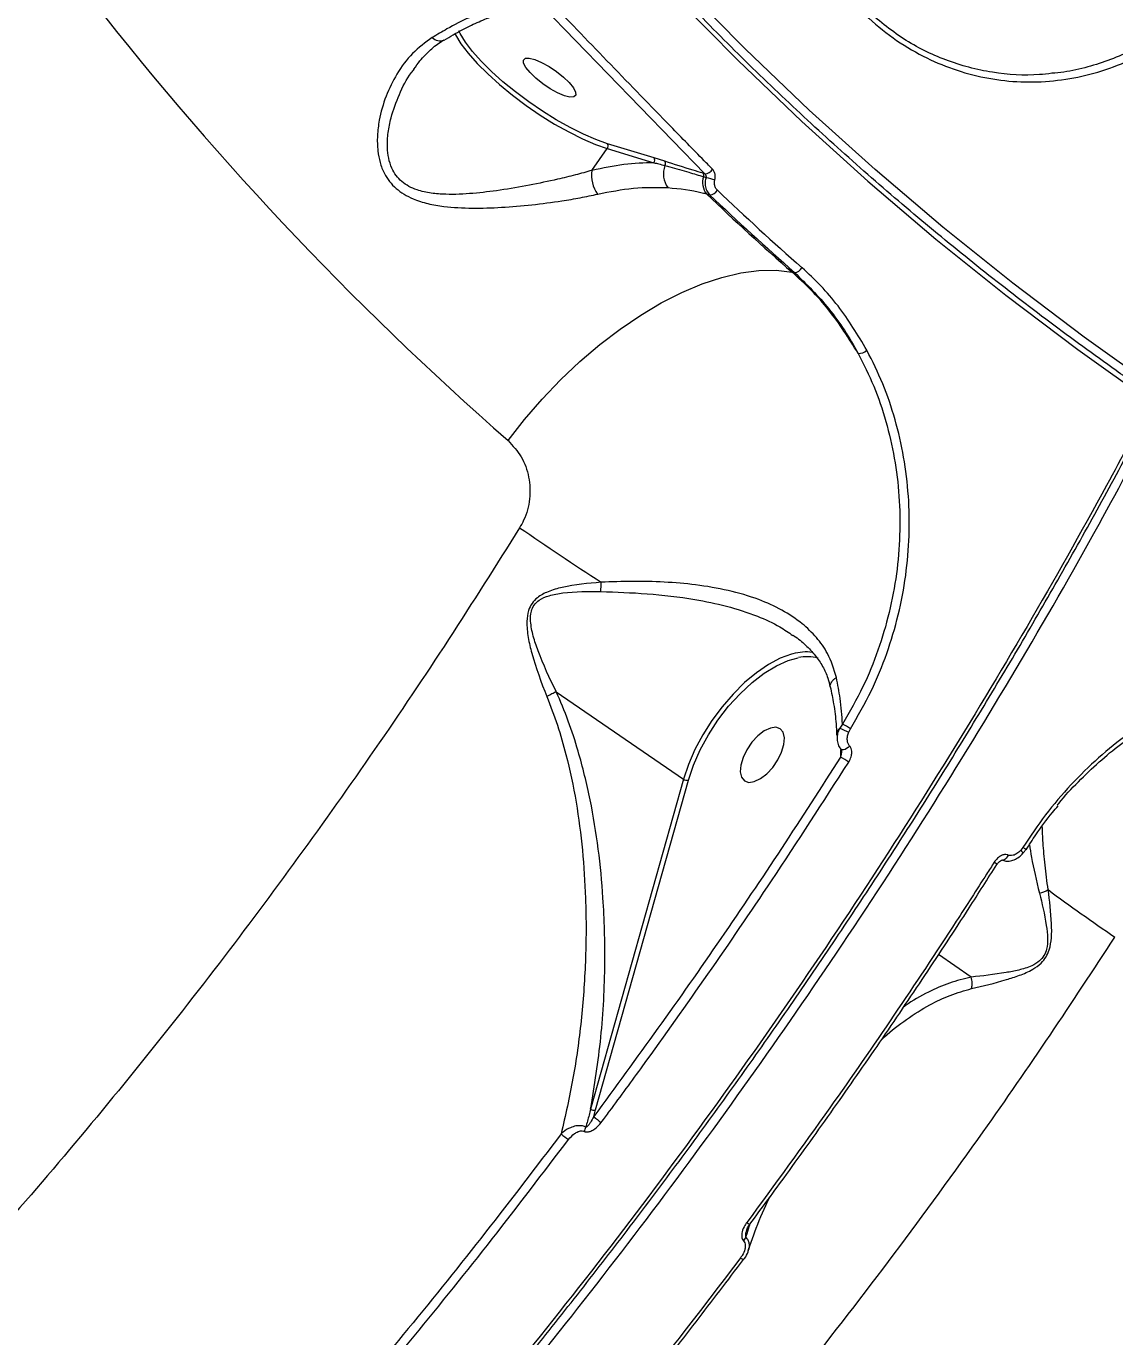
# Model space of a CAD drawing. Header units: millimetres. Extents: x -6879 to 7341, y -8047 to 7187.
# Drawn here: x -699.9 to -545.2, y 2434.7 to 2621 of the extents above; entities that cross this region are included whole.
import ezdxf

# ---------------------------------------------------------------- set-up
doc = ezdxf.new("R2010")
doc.units = ezdxf.units.MM
for name, color, linetype in [('DIKOM_ОБЪЕКТ', 7, 'Continuous'), ('DIKOM_РАЗМЕР_ЗОНА', 7, 'Continuous'), ('DIKOM_РАЗМЕР_ОБЪЕКТА', 7, 'Continuous')]:
    doc.layers.add(name, color=color, linetype=linetype)
doc.styles.add('style1', font='arial.ttf', dxfattribs={"width": 0.8})
doc.dimstyles.new('1-50', dxfattribs={"dimtxt": 300, "dimasz": 200, "dimexe": 100, "dimexo": 0, "dimgap": 100, "dimtad": 0, "dimdec": 0, "dimtxsty": 'style1', "dimcen": 0, "dimclrd": 7, "dimclre": 7, "dimadec": 1, "dimazin": 2, "dimtfac": 1, "dimtdec": 0, "dimtmove": 1, "dimatfit": 3, "dimfxl": 0, "dimlwd": 25, "dimlwe": 18, "dimarcsym": 0})

# ---------------------------------------------------------------- blocks, each defined once
blk = doc.blocks.new('*D20')
at = {"layer": 'Defpoints', "color": 0, "transparency": 16777216}
for p in [(-335.47, 4138.44), (-5198.79, -5966.88), (-1568.13, -5966.88)]:
    blk.add_point(p, dxfattribs=at)
at = {"layer": 'DIKOM_РАЗМЕР_ОБЪЕКТА', "color": 7, "lineweight": 18, "transparency": 16777216}
for p, q in [((-335.47, 4138.44), (-5298.79, 4138.44)), ((-1568.13, -5966.88), (-5298.79, -5966.88))]:
    blk.add_line(p, q, dxfattribs=at)
at = {"layer": 'DIKOM_РАЗМЕР_ОБЪЕКТА', "color": 7, "lineweight": 25, "transparency": 16777216}
for p, q in [((-5198.79, 3938.44), (-5198.79, -81.84)), ((-5198.79, -5766.88), (-5198.79, -1161.62))]:
    blk.add_line(p, q, dxfattribs=at)
at = {"layer": 'DIKOM_РАЗМЕР_ОБЪЕКТА', "color": 7, "transparency": 16777216}
for points in [[(-5232.12, 3938.44), (-5165.46, 3938.44), (-5198.79, 4138.44)], [(-5232.12, -5766.88), (-5165.46, -5766.88), (-5198.79, -5966.88)]]:
    blk.add_solid(points, dxfattribs=at)
at = {"layer": 'DIKOM_РАЗМЕР_ОБЪЕКТА', "color": 0, "transparency": 16777216, "insert": (-5198.79, -621.73), "char_height": 300, "attachment_point": 5, "rotation": 90, "style": 'style1'}
blk.add_mtext('10100', dxfattribs=at)
blk = doc.blocks.new('*D19')
at = {"layer": 'Defpoints', "color": 0, "transparency": 16777216}
for p in [(5624.04, 6094.27), (-4435.35, 2864.29), (5624.04, -2640.11)]:
    blk.add_point(p, dxfattribs=at)
at = {"layer": 'DIKOM_РАЗМЕР_ОБЪЕКТА', "color": 7, "lineweight": 18, "transparency": 16777216}
for p, q in [((-4435.35, 2864.29), (-4435.35, 6194.27)), ((5624.04, -2640.11), (5624.04, 6194.27))]:
    blk.add_line(p, q, dxfattribs=at)
at = {"layer": 'DIKOM_РАЗМЕР_ОБЪЕКТА', "color": 7, "lineweight": 25, "transparency": 16777216}
for p, q in [((-4235.35, 6094.27), (2113.67, 6094.27)), ((5424.04, 6094.27), (3193.46, 6094.27))]:
    blk.add_line(p, q, dxfattribs=at)
at = {"layer": 'DIKOM_РАЗМЕР_ОБЪЕКТА', "color": 7, "transparency": 16777216}
for points in [[(-4235.35, 6127.6), (-4235.35, 6060.94), (-4435.35, 6094.27)], [(5424.04, 6127.6), (5424.04, 6060.94), (5624.04, 6094.27)]]:
    blk.add_solid(points, dxfattribs=at)
at = {"layer": 'DIKOM_РАЗМЕР_ОБЪЕКТА', "color": 0, "transparency": 16777216, "insert": (2653.56, 6094.27), "char_height": 300, "attachment_point": 5, "style": 'style1'}
blk.add_mtext('10100', dxfattribs=at)
blk = doc.blocks.new('*D18')
at = {"layer": 'Defpoints', "color": 0, "transparency": 16777216}
for p in [(-342.29, 5666.7), (-6681.79, -8047.27), (-1651.48, -8047.27)]:
    blk.add_point(p, dxfattribs=at)
at = {"layer": 'DIKOM_РАЗМЕР_ЗОНА', "color": 7, "lineweight": 18, "transparency": 16777216}
for p, q in [((-342.29, 5666.7), (-6781.79, 5666.7)), ((-1651.48, -8047.27), (-6781.79, -8047.27))]:
    blk.add_line(p, q, dxfattribs=at)
at = {"layer": 'DIKOM_РАЗМЕР_ЗОНА', "color": 7, "lineweight": 25, "transparency": 16777216}
for p, q in [((-6681.79, 5466.7), (-6681.79, -340.84)), ((-6681.79, -7847.27), (-6681.79, -1420.62))]:
    blk.add_line(p, q, dxfattribs=at)
at = {"layer": 'DIKOM_РАЗМЕР_ЗОНА', "color": 7, "transparency": 16777216}
for points in [[(-6715.12, 5466.7), (-6648.46, 5466.7), (-6681.79, 5666.7)], [(-6715.12, -7847.27), (-6648.46, -7847.27), (-6681.79, -8047.27)]]:
    blk.add_solid(points, dxfattribs=at)
at = {"layer": 'DIKOM_РАЗМЕР_ЗОНА', "color": 0, "transparency": 16777216, "insert": (-6681.79, -880.73), "char_height": 300, "attachment_point": 5, "rotation": 90, "style": 'style1'}
blk.add_mtext('13700', dxfattribs=at)
blk = doc.blocks.new('*D17')
at = {"layer": 'Defpoints', "color": 0, "transparency": 16777216}
for p in [(-5935.35, 6990.27), (-5935.35, 998.27), (7340.79, -2830.86)]:
    blk.add_point(p, dxfattribs=at)
at = {"layer": 'DIKOM_РАЗМЕР_ЗОНА', "color": 7, "lineweight": 18, "transparency": 16777216}
for p, q in [((-5935.35, 998.27), (-5935.35, 7090.27)), ((7340.79, -2830.86), (7340.79, 7090.27))]:
    blk.add_line(p, q, dxfattribs=at)
at = {"layer": 'DIKOM_РАЗМЕР_ЗОНА', "color": 7, "lineweight": 25, "transparency": 16777216}
for p, q in [((-5735.35, 6990.27), (2016.67, 6990.27)), ((7140.79, 6990.27), (3096.46, 6990.27))]:
    blk.add_line(p, q, dxfattribs=at)
at = {"layer": 'DIKOM_РАЗМЕР_ЗОНА', "color": 7, "transparency": 16777216}
for points in [[(-5735.35, 7023.6), (-5735.35, 6956.94), (-5935.35, 6990.27)], [(7140.79, 7023.6), (7140.79, 6956.94), (7340.79, 6990.27)]]:
    blk.add_solid(points, dxfattribs=at)
at = {"layer": 'DIKOM_РАЗМЕР_ЗОНА', "color": 0, "transparency": 16777216, "insert": (2556.56, 6990.27), "char_height": 300, "attachment_point": 5, "style": 'style1'}
blk.add_mtext('13300', dxfattribs=at)

msp = doc.modelspace()

# ---------------------------------------------------------------- linework, layer by layer
at = {"layer": 'DIKOM_ОБЪЕКТ', "color": 7, "linetype": 'Continuous', "lineweight": 15}
for p, q in [((-626.43, 2623.76), (-603.46, 2600.06)), ((-619.49, 2600.54), (-617.31, 2603.65)), ((-617.31, 2603.65), (-610.68, 2601.63)), ((-610.66, 2602.32), (-617.29, 2604.33)), ((-609.12, 2601.83), (-610.66, 2602.32)), ((-603.46, 2600.06), (-603.7, 2600.13)), ((-603.62, 2599.65), (-603.28, 2599.55)), ((-603.19, 2597.19), (-602.76, 2597.06)), ((-590.69, 2586.03), (-591.04, 2586.08)), ((-624.56, 2526.43), (-606.48, 2514)), ((-583.86, 2521.84), (-584.26, 2521.26)), ((-582.96, 2520.7), (-582.73, 2521.16)), ((-584.67, 2520.27), (-584.67, 2520.31)), ((-584.15, 2518.23), (-584.16, 2517.13)), ((-606.48, 2514), (-619.68, 2467.1)), ((-618.99, 2466.97), (-605.79, 2513.87)), ((-558.22, 2504.3), (-558.52, 2503.9)), ((-561.9, 2501.88), (-561.91, 2501.87)), ((-565.56, 2485.87), (-570.21, 2489.06)), ((-619.25, 2466.03), (-618.99, 2466.97)), ((-597.93, 2445.69), (-597.93, 2445.69))]:
    msp.add_line(p, q, dxfattribs=at)
at = {"layer": 'DIKOM_ОБЪЕКТ', "color": 7, "linetype": 'Continuous', "lineweight": 15, "flags": 128}
for points in [[(-539.06, 2569.38), (-549.49, 2576.81), (-559.67, 2584.5), (-569.59, 2592.45), (-579.23, 2600.66), (-588.6, 2609.12), (-597.69, 2617.81), (-606.48, 2626.75), (-614.98, 2635.92), (-623.18, 2645.31), (-631.07, 2654.93), (-638.65, 2664.76), (-645.92, 2674.79), (-652.87, 2685.03), (-659.49, 2695.46), (-665.78, 2706.07), (-671.73, 2716.87), (-677.35, 2727.84), (-682.63, 2738.97), (-687.56, 2750.27), (-692.15, 2761.71), (-696.38, 2773.3)], [(-697.76, 2772.18), (-693.52, 2760.55), (-688.92, 2749.07), (-683.97, 2737.75), (-678.68, 2726.58), (-673.04, 2715.58), (-667.07, 2704.75), (-660.76, 2694.1), (-654.12, 2683.64), (-647.15, 2673.37), (-639.86, 2663.31), (-632.26, 2653.45), (-624.34, 2643.8), (-616.12, 2634.38), (-607.59, 2625.18), (-598.77, 2616.22), (-589.66, 2607.5), (-580.26, 2599.01), (-570.59, 2590.78), (-560.65, 2582.81), (-550.43, 2575.09), (-539.97, 2567.64)], [(-638.99, 2619.97), (-638.9, 2619.79), (-638.13, 2618.54), (-637.1, 2617.19), (-635.82, 2615.74), (-634.32, 2614.25), (-632.64, 2612.74), (-630.8, 2611.24), (-628.85, 2609.78), (-626.84, 2608.4), (-624.8, 2607.13), (-622.79, 2606), (-620.84, 2605.03), (-619, 2604.24), (-617.31, 2603.65)], [(-617.29, 2604.33), (-618.93, 2604.91), (-620.71, 2605.67), (-622.6, 2606.62), (-624.56, 2607.71), (-626.53, 2608.95), (-628.48, 2610.28), (-630.37, 2611.69), (-632.15, 2613.15), (-633.79, 2614.62), (-635.24, 2616.06), (-636.48, 2617.46), (-637.48, 2618.78), (-638.22, 2619.98), (-638.42, 2620.37)], [(-622.73, 2613.02), (-622.13, 2612.29), (-621.81, 2611.67), (-621.79, 2611.22), (-622.07, 2610.98), (-622.63, 2610.96), (-623.42, 2611.16), (-624.38, 2611.57), (-625.44, 2612.15), (-626.5, 2612.86), (-627.48, 2613.65), (-628.3, 2614.44), (-628.9, 2615.17), (-629.22, 2615.78), (-629.24, 2616.23), (-628.96, 2616.48), (-628.4, 2616.5), (-627.61, 2616.3), (-626.65, 2615.89), (-625.59, 2615.3), (-624.53, 2614.59), (-623.55, 2613.81), (-622.73, 2613.02)], [(-631.43, 2562.12), (-629.09, 2565.12), (-626.59, 2568.01), (-623.96, 2570.77), (-621.21, 2573.36), (-618.38, 2575.78), (-615.49, 2577.99), (-612.56, 2579.97), (-609.63, 2581.71), (-606.71, 2583.2), (-603.84, 2584.41), (-601.04, 2585.33), (-598.33, 2585.97), (-595.75, 2586.31), (-593.31, 2586.34), (-591.04, 2586.08)], [(-590.92, 2531.82), (-591.11, 2531.77), (-592.72, 2531.18), (-594.4, 2530.29), (-596.1, 2529.13), (-597.79, 2527.73), (-599.43, 2526.1), (-601, 2524.3), (-602.44, 2522.35), (-603.74, 2520.3), (-604.86, 2518.2), (-605.78, 2516.08), (-606.48, 2514)], [(-605.79, 2513.87), (-605.07, 2516), (-604.11, 2518.17), (-602.94, 2520.32), (-601.58, 2522.4), (-600.06, 2524.36), (-598.44, 2526.15), (-596.73, 2527.73), (-594.99, 2529.07), (-593.26, 2530.13), (-591.58, 2530.88), (-590.15, 2531.27)], [(-598.23, 2514.26), (-597.81, 2513.75), (-597.19, 2513.54), (-596.41, 2513.65), (-595.53, 2514.07), (-594.64, 2514.76), (-593.79, 2515.67), (-593.07, 2516.73), (-592.52, 2517.85), (-592.2, 2518.93), (-592.12, 2519.89), (-592.3, 2520.66), (-592.72, 2521.17), (-593.34, 2521.38), (-594.13, 2521.27), (-595, 2520.85), (-595.9, 2520.16), (-596.74, 2519.25), (-597.47, 2518.19), (-598.01, 2517.08), (-598.34, 2515.99), (-598.41, 2515.03), (-598.23, 2514.26)], [(-582.86, 2518.71), (-583.06, 2518.51), (-583.28, 2518.34), (-583.51, 2518.22), (-583.72, 2518.16), (-583.89, 2518.16), (-584.02, 2518.22), (-584.04, 2518.23)], [(-560.32, 2503.21), (-560.45, 2502.96), (-560.61, 2502.75), (-560.78, 2502.59), (-560.95, 2502.5), (-561.11, 2502.49), (-561.17, 2502.51)], [(-558.52, 2503.9), (-558.41, 2503.77), (-558.32, 2503.65), (-558.25, 2503.56), (-558.22, 2503.49), (-558.22, 2503.44), (-558.23, 2503.44)], [(-557.82, 2503.98), (-557.83, 2503.97), (-557.83, 2503.97)]]:
    msp.add_lwpolyline(points, dxfattribs=at)
at = {"layer": 'DIKOM_ОБЪЕКТ', "color": 7, "linetype": 'Continuous', "lineweight": 15}
for centre, radius, start, end in [((-329.68, 2906.54), 457.9, 206.522, 228.7784), ((-641.11, 2620.53), 1.56, 225.0021, 291.9573), ((-617.77, 2604), 0.585, 322.5082, 34.3457), ((-611.15, 2601.99), 0.585, 322.5056, 34.3483), ((-606.04, 2600.03), 3.29, 158.8634, 216.1525), ((-609.6, 2601.52), 0.572, 328.8073, 33.5548), ((-615.19, 2599.79), 4.37, 170.1623, 216.8346), ((-601.14, 2598.82), 2.62, 161.4388, 218.3679), ((-604.13, 2599.82), 0.529, 341.5497, 36.4894), ((-603.49, 2601.4), 1.34, 271.1144, 328.3681), ((-558.46, 2769.63), 175.89, 255.2363, 255.662), ((-299.23, 2917.29), 441.43, 226.4803, 228.618), ((-602.79, 2598.37), 1.3, 271.6423, 330.1092), ((-298.09, 2917.53), 440.95, 226.4919, 228.6124), ((-298.68, 2917.4), 441.68, 226.4914, 228.6131), ((-590.76, 2587.31), 1.28, 273.0525, 331.8741), ((-581.58, 2576.3), 1.78, 267.9747, 311.5953), ((-357.6, 2944.14), 479.19, 235.3902, 237.0568), ((-629.37, 2541.65), 11.18, 354.9813, 1.7486), ((-589.06, 2525.4), 6.68, 82.1843, 106.1706), ((-588.91, 2525.28), 6.12, 75.2326, 101.6378), ((-583.36, 2520.31), 1.31, 133.4856, 179.7571), ((-572.86, 2546.12), 27.35, 245.3648, 248.3287), ((-589.03, 2511.94), 11.17, 55.621, 62.4179), ((-589.5, 2507.05), 11.41, 55.1692, 62.0683), ((-605.99, 2514.71), 0.862, 235.3334, 283.1487), ((-558.83, 2503.16), 1.3, 38.9025, 61.6538), ((-562.95, 2500.99), 1.37, 40.5269, 61.9335), ((-556.59, 2501.4), 3.67, 281.2493, 302.1786), ((-389.37, 2720.84), 277.2, 233.4017, 235.8059), ((-619.19, 2467.8), 0.862, 235.3244, 283.1482), ((-611.54, 2474.94), 11.78, 229.1071, 235.7733), ((-616.81, 2471.61), 10.7, 228.6331, 235.7358), ((-622.25, 2464.89), 1.92, 329.8609, 349.5385), ((-596.62, 2451.94), 1.3, 228.586, 251.0528), ((-599.16, 2449.55), 1.71, 315.5976, 336.9805), ((-597.49, 2446.96), 1.34, 229.2299, 250.9828)]:
    msp.add_arc(centre, radius, start, end, dxfattribs=at)
for points, knots in [([(-539.93, 2568.55), (-541.62, 2569.72), (-546.5, 2573.13), (-554.43, 2578.93), (-563.65, 2586.03), (-572.64, 2593.36), (-581.4, 2600.89), (-589.93, 2608.62), (-598.23, 2616.56), (-606.28, 2624.7), (-614.09, 2633.04), (-621.65, 2641.56), (-628.96, 2650.26), (-636.01, 2659.15), (-642.8, 2668.21), (-649.33, 2677.44), (-655.58, 2686.84), (-661.57, 2696.39), (-667.28, 2706.1), (-672.71, 2715.96), (-677.86, 2725.97), (-682.73, 2736.11), (-687.31, 2746.39), (-691.6, 2756.79), (-694.96, 2765.6), (-696.85, 2770.95), (-697.49, 2772.76)], [0, 0, 0, 0, 0.02282, 0.066221, 0.109625, 0.153028, 0.196433, 0.239837, 0.283243, 0.326649, 0.370057, 0.413464, 0.456872, 0.500281, 0.54369, 0.5871, 0.63051, 0.673921, 0.717331, 0.760743, 0.804154, 0.847566, 0.890977, 0.934389, 0.9778, 1, 1, 1, 1]), ([(-580.63, 2622.59), (-579.34, 2621.47), (-576.76, 2619.25), (-572.53, 2616.73), (-568.15, 2614.85), (-563.67, 2613.64), (-559.08, 2613.05), (-554.44, 2613.12), (-549.82, 2613.83), (-545.29, 2615.17), (-540.93, 2617.14), (-536.79, 2619.7), (-532.95, 2622.8), (-529.5, 2626.39), (-526.4, 2630.38), (-524.7, 2633.38), (-523.84, 2634.87)], [0, 0, 0, 0, 0.075106, 0.150214, 0.22128, 0.292578, 0.363646, 0.43477, 0.506122, 0.577249, 0.64834, 0.719659, 0.790751, 0.86043, 0.930319, 1, 1, 1, 1]), ([(-524.9, 2635.39), (-525.82, 2633.79), (-527.66, 2630.58), (-531.48, 2625.82), (-535.48, 2622.11), (-539.42, 2619.37), (-543.55, 2617.06), (-547.92, 2615.44), (-551.83, 2614.55), (-553.55, 2614.39), (-554.12, 2614.34)], [0, 0, 0, 0, 0.1376563, 0.2773254, 0.4674649, 0.56538, 0.6632955, 0.8533836, 0.9512756, 1, 1, 1, 1]), ([(-633.46, 2623.57), (-634.61, 2623.17), (-636.71, 2622.44), (-639.71, 2620.92), (-641.51, 2619.84), (-642.21, 2619.43)], [0, 0, 0, 0, 0.425125, 0.778081, 1, 1, 1, 1]), ([(-602.35, 2600.7), (-602.74, 2601.1), (-604.73, 2603.13), (-612.47, 2611.05), (-619.66, 2618.52), (-625.3, 2624.38)], [0, 0, 0, 0, 0.051222, 0.256126, 1, 1, 1, 1]), ([(-554.12, 2614.34), (-554.7, 2614.27), (-557.5, 2613.94), (-561.48, 2614.22), (-565.91, 2615.13), (-570.21, 2616.53), (-575.31, 2619.01), (-578.84, 2621.96), (-580.61, 2623.44)], [0, 0, 0, 0, 0.0607172, 0.2954226, 0.4162778, 0.537131, 0.7685625, 1, 1, 1, 1]), ([(-640.51, 2619.06), (-640.08, 2619.32), (-638.84, 2620.07), (-636.9, 2621.07), (-634.72, 2622.06), (-632.98, 2622.73), (-632.04, 2622.98), (-631.71, 2623.07)], [0, 0, 0, 0, 0.1325829, 0.3793155, 0.6257671, 0.8710403, 1, 1, 1, 1]), ([(-642.21, 2619.43), (-643.18, 2618.71), (-645.12, 2617.28), (-647.27, 2614.36), (-648.86, 2611.13), (-649.72, 2608.13), (-650.05, 2605.49), (-650, 2603.47), (-649.66, 2601.65), (-648.94, 2599.77), (-647.47, 2597.86), (-645.2, 2596.52), (-642.83, 2595.78), (-640.02, 2595.3), (-636.52, 2595.12), (-632.31, 2595.26), (-628.02, 2595.62), (-624.26, 2596.12), (-621.13, 2596.64), (-619.5, 2597), (-618.68, 2597.17)], [0, 0, 0, 0, 0.075448, 0.151031, 0.221387, 0.291726, 0.334659, 0.377545, 0.410428, 0.443258, 0.49625, 0.549079, 0.588988, 0.628973, 0.696946, 0.765011, 0.836352, 0.907632, 0.953828, 1, 1, 1, 1]), ([(-644.8, 2614.93), (-644.53, 2615.33), (-643.83, 2616.35), (-642.49, 2617.67), (-641.32, 2618.66), (-640.61, 2619.02), (-640.5, 2619.07)], [0, 0, 0, 0, 0.233668, 0.593746, 0.938748, 1, 1, 1, 1]), ([(-619.49, 2600.54), (-620.27, 2600.32), (-621.84, 2599.88), (-624.82, 2599.17), (-628.4, 2598.41), (-632.45, 2597.71), (-636.44, 2597.22), (-639.73, 2597.07), (-642.38, 2597.27), (-644.57, 2597.74), (-646.65, 2598.82), (-647.91, 2600.54), (-648.44, 2602.28), (-648.63, 2603.99), (-648.51, 2605.92), (-648, 2608.47), (-646.92, 2611.36), (-645.78, 2613.7), (-644.92, 2614.76), (-644.79, 2614.92)], [0, 0, 0, 0, 0.054645, 0.110138, 0.194414, 0.280648, 0.35981, 0.440634, 0.4853, 0.531, 0.588546, 0.645797, 0.681787, 0.718889, 0.768047, 0.81804, 0.900698, 0.985047, 1, 1, 1, 1]), ([(-610.68, 2601.63), (-612.09, 2601.59), (-614.93, 2601.5), (-617.96, 2600.86), (-619.49, 2600.54)], [0, 0, 0, 0, 0.49606, 1, 1, 1, 1]), ([(-610.68, 2601.63), (-610.45, 2601.58), (-609.93, 2601.45), (-609.41, 2601.3), (-609.11, 2601.22)], [0, 0, 0, 0, 0.43535, 1, 1, 1, 1]), ([(-603.7, 2600.13), (-604.17, 2600.28), (-605.96, 2600.82), (-607.78, 2601.41), (-609.12, 2601.83)], [0, 0, 0, 0, 0.264695, 1, 1, 1, 1]), ([(-609.11, 2601.22), (-608.88, 2601.16), (-607.74, 2600.84), (-605.9, 2600.33), (-604.32, 2599.86), (-603.62, 2599.65)], [0, 0, 0, 0, 0.122288, 0.611445, 1, 1, 1, 1]), ([(-603.46, 2600.06), (-603.42, 2600.02), (-603.34, 2599.94), (-603.28, 2599.77), (-603.27, 2599.64), (-603.28, 2599.56), (-603.28, 2599.55)], [0, 0, 0, 0, 0.313212, 0.619679, 0.91712, 1, 1, 1, 1]), ([(-603.28, 2599.55), (-603.31, 2599.45), (-603.4, 2599.07), (-603.41, 2598.4), (-603.21, 2597.62), (-602.91, 2597.25), (-602.76, 2597.06)], [0, 0, 0, 0, 0.11059, 0.406333, 0.703502, 1, 1, 1, 1]), ([(-602.02, 2599.22), (-602.01, 2599.27), (-601.96, 2599.48), (-601.95, 2599.87), (-602.07, 2600.35), (-602.25, 2600.58), (-602.35, 2600.7)], [0, 0, 0, 0, 0.085594, 0.389336, 0.694788, 1, 1, 1, 1]), ([(-601.66, 2597.72), (-601.76, 2597.83), (-601.95, 2598.06), (-602.08, 2598.53), (-602.08, 2598.93), (-602.03, 2599.16), (-602.02, 2599.22)], [0, 0, 0, 0, 0.296891, 0.594074, 0.889538, 1, 1, 1, 1]), ([(-618.68, 2597.17), (-616.97, 2597.51), (-613.5, 2598.2), (-610.31, 2598.13), (-608.7, 2598.09)], [0, 0, 0, 0, 0.494243, 1, 1, 1, 1]), ([(-608.7, 2598.09), (-607.03, 2597.94), (-605.13, 2597.76), (-603.4, 2597.25), (-603.19, 2597.19)], [0, 0, 0, 0, 0.882126, 1, 1, 1, 1]), ([(-581.64, 2574.53), (-582.98, 2576.66), (-585, 2579.88), (-588.3, 2583.59), (-590.13, 2585.25), (-591.04, 2586.08)], [0, 0, 0, 0, 0.49279, 0.746396, 1, 1, 1, 1]), ([(-590.69, 2586.03), (-589, 2584.37), (-586.44, 2581.87), (-583.55, 2577.85), (-582.28, 2575.64), (-581.64, 2574.53)], [0, 0, 0, 0, 0.492811, 0.746402, 1, 1, 1, 1]), ([(-580.4, 2574.98), (-581.7, 2577.14), (-583.68, 2580.42), (-586.92, 2584.18), (-588.72, 2585.86), (-589.62, 2586.7)], [0, 0, 0, 0, 0.492768, 0.746385, 1, 1, 1, 1]), ([(-582.73, 2521.16), (-581.7, 2522.95), (-579.71, 2526.38), (-577.5, 2531.85), (-575.85, 2537.34), (-574.79, 2542.95), (-574.31, 2548.62), (-574.41, 2554.26), (-575.08, 2559.8), (-576.32, 2565.14), (-578.05, 2570.27), (-579.62, 2573.41), (-580.4, 2574.98)], [0, 0, 0, 0, 0.107082, 0.205973, 0.305184, 0.404076, 0.503337, 0.602916, 0.702178, 0.801347, 0.900832, 1, 1, 1, 1]), ([(-581.64, 2574.53), (-580.87, 2572.99), (-579.33, 2569.92), (-577.63, 2564.9), (-576.41, 2559.66), (-575.75, 2554.24), (-575.65, 2548.71), (-576.11, 2543.17), (-577.15, 2537.67), (-578.75, 2532.3), (-580.91, 2526.95), (-582.85, 2523.59), (-583.86, 2521.84)], [0, 0, 0, 0, 0.099279, 0.198873, 0.298153, 0.397421, 0.497008, 0.596273, 0.695088, 0.794221, 0.893033, 1, 1, 1, 1]), ([(-539.97, 2567.64), (-542.07, 2563.67), (-547.74, 2552.99), (-557.54, 2535.68), (-569.47, 2515.84), (-582.14, 2496.07), (-595.5, 2476.45), (-609.54, 2457.06), (-623.94, 2438.31), (-638.65, 2420.26), (-653.6, 2402.94), (-669.03, 2386.07), (-684.92, 2369.73), (-701.22, 2353.99), (-717.56, 2339.19), (-733.89, 2325.37), (-750.16, 2312.52), (-766.62, 2300.45), (-783.24, 2289.23), (-799.95, 2278.91), (-816.39, 2269.73), (-832.51, 2261.69), (-848.26, 2254.77), (-863.9, 2248.86), (-879.37, 2244.02), (-894.62, 2240.3), (-909.3, 2237.77), (-923.39, 2236.41), (-936.83, 2236.22), (-949, 2236.97), (-956.37, 2238.34), (-959.67, 2238.95)], [0, 0, 0, 0, 0.020528, 0.055303, 0.090105, 0.124881, 0.160666, 0.196481, 0.232266, 0.267042, 0.301844, 0.336619, 0.372405, 0.408219, 0.444005, 0.47878, 0.513582, 0.548358, 0.584143, 0.619958, 0.655744, 0.690519, 0.725321, 0.760096, 0.795882, 0.831696, 0.867482, 0.902257, 0.937059, 0.971835, 1, 1, 1, 1]), ([(-959.45, 2238.73), (-958.89, 2238.61), (-956.35, 2238.07), (-951.67, 2237.39), (-945.43, 2236.68), (-939.03, 2236.27), (-932.49, 2236.13), (-925.81, 2236.27), (-918.99, 2236.69), (-912.02, 2237.38), (-904.91, 2238.35), (-897.71, 2239.59), (-890.44, 2241.1), (-883.11, 2242.87), (-875.7, 2244.91), (-868.23, 2247.21), (-860.69, 2249.78), (-853.07, 2252.62), (-845.38, 2255.72), (-837.6, 2259.09), (-829.75, 2262.73), (-821.82, 2266.65), (-813.81, 2270.82), (-805.77, 2275.24), (-797.73, 2279.9), (-789.69, 2284.78), (-781.66, 2289.87), (-773.64, 2295.2), (-765.62, 2300.74), (-757.6, 2306.52), (-749.57, 2312.52), (-741.54, 2318.75), (-733.51, 2325.21), (-725.47, 2331.9), (-717.42, 2338.83), (-709.4, 2345.96), (-701.44, 2353.26), (-693.56, 2360.72), (-685.76, 2368.33), (-678.04, 2376.1), (-670.4, 2384.03), (-662.83, 2392.12), (-655.33, 2400.37), (-647.9, 2408.78), (-640.54, 2417.36), (-633.25, 2426.12), (-626.02, 2435.04), (-618.88, 2444.11), (-611.85, 2453.28), (-604.97, 2462.53), (-598.24, 2471.85), (-591.64, 2481.23), (-585.2, 2490.7), (-578.89, 2500.23), (-572.71, 2509.85), (-566.68, 2519.55), (-560.78, 2529.33), (-555, 2539.2), (-549.37, 2549.16), (-544.23, 2558.52), (-541.04, 2564.57), (-539.62, 2567.26)], [0, 0, 0, 0, 0.004816, 0.021898, 0.038976, 0.056069, 0.073191, 0.090363, 0.107602, 0.124928, 0.142335, 0.159717, 0.176999, 0.194209, 0.211367, 0.228493, 0.245606, 0.262724, 0.279862, 0.297038, 0.314271, 0.331581, 0.348982, 0.366385, 0.383696, 0.400927, 0.418099, 0.435231, 0.452342, 0.469453, 0.486578, 0.503734, 0.520943, 0.538221, 0.55559, 0.572993, 0.590326, 0.607575, 0.624757, 0.641895, 0.659005, 0.676109, 0.693224, 0.710365, 0.727551, 0.744802, 0.762137, 0.779541, 0.796907, 0.814177, 0.831376, 0.848523, 0.865639, 0.882741, 0.899851, 0.916981, 0.934151, 0.95138, 0.968687, 0.986081, 1, 1, 1, 1]), ([(-958.34, 2238), (-955.37, 2237.43), (-948.22, 2236.07), (-936.18, 2235.26), (-922.37, 2235.4), (-908.15, 2236.75), (-893.61, 2239.24), (-878.81, 2242.81), (-863.51, 2247.52), (-847.74, 2253.41), (-831.54, 2260.49), (-815.47, 2268.49), (-799.58, 2277.34), (-783.93, 2286.91), (-768.08, 2297.46), (-752.08, 2309.02), (-735.96, 2321.55), (-719.87, 2334.96), (-703.85, 2349.24), (-687.97, 2364.34), (-672.15, 2380.32), (-656.47, 2397.15), (-640.99, 2414.81), (-626.04, 2432.9), (-611.67, 2451.35), (-597.9, 2470.09), (-584.5, 2489.41), (-571.54, 2509.27), (-559.09, 2529.62), (-548.07, 2548.78), (-541.46, 2561.18), (-538.54, 2566.66)], [0, 0, 0, 0, 0.025404, 0.061179, 0.096984, 0.132759, 0.167525, 0.202317, 0.237083, 0.272859, 0.308663, 0.344438, 0.377952, 0.41149, 0.445004, 0.479419, 0.51386, 0.548275, 0.583041, 0.617834, 0.652599, 0.688375, 0.72418, 0.759955, 0.794721, 0.829513, 0.864279, 0.900055, 0.935859, 0.971635, 1, 1, 1, 1]), ([(-631.43, 2562.12), (-630.75, 2561.4), (-629.41, 2559.96), (-628.36, 2557.02), (-628.2, 2553.87), (-628.86, 2551.36), (-629.58, 2550.09), (-629.78, 2549.74)], [0, 0, 0, 0, 0.238516, 0.471337, 0.696804, 0.915989, 1, 1, 1, 1]), ([(-629.78, 2549.74), (-633.12, 2544.43), (-639.8, 2533.81), (-650.34, 2518.17), (-661.23, 2502.8), (-672.61, 2487.54), (-684.49, 2472.45), (-696.85, 2457.58), (-709.5, 2443.16), (-722.82, 2428.78), (-736.83, 2414.54), (-751.52, 2400.52), (-766.4, 2387.22), (-781.4, 2374.7), (-796.46, 2363.01), (-811.5, 2352.21), (-826.5, 2342.33), (-841.44, 2333.38), (-856.29, 2325.35), (-870.97, 2318.28), (-885.42, 2312.22), (-899.57, 2307.18), (-913.41, 2303.21), (-926.9, 2300.27), (-940.03, 2298.37), (-952.73, 2297.52), (-964.95, 2297.71), (-976.85, 2298.99), (-988.36, 2301.44), (-999.45, 2305.06), (-1009.81, 2309.91), (-1017.64, 2314.47), (-1021.73, 2317.81), (-1022.88, 2318.75)], [0, 0, 0, 0, 0.029349, 0.058733, 0.088117, 0.117466, 0.148018, 0.178611, 0.209203, 0.239755, 0.273378, 0.307107, 0.340891, 0.374674, 0.408403, 0.442025, 0.475536, 0.509153, 0.542824, 0.576495, 0.610112, 0.643623, 0.677054, 0.71059, 0.744181, 0.777771, 0.811308, 0.844739, 0.880045, 0.915383, 0.95069, 0.986113, 1, 1, 1, 1]), ([(-618.19, 2541.99), (-620.05, 2541.83), (-622.63, 2541.61), (-625.63, 2540.75), (-627.12, 2539.99), (-628.06, 2539.02), (-628.62, 2537.85), (-628.81, 2536.18), (-628.6, 2534.13), (-627.76, 2530.55), (-626.7, 2527.79), (-625.92, 2525.76)], [0, 0, 0, 0, 0.231112, 0.319665, 0.391402, 0.43669, 0.482219, 0.545661, 0.639713, 0.73423, 1, 1, 1, 1]), ([(-584.73, 2528.45), (-585.08, 2529.62), (-585.71, 2531.68), (-587.52, 2534.18), (-589.68, 2536.27), (-592.44, 2538.09), (-595.96, 2539.69), (-600.1, 2540.89), (-604.64, 2541.67), (-609.22, 2542.05), (-613.74, 2542.16), (-616.71, 2542.05), (-618.19, 2541.99)], [0, 0, 0, 0, 0.104492, 0.183385, 0.262337, 0.355837, 0.449421, 0.563192, 0.677077, 0.784505, 0.892403, 1, 1, 1, 1]), ([(-624.57, 2526.43), (-624.57, 2526.44), (-625.53, 2528.34), (-626.72, 2530.95), (-627.88, 2534.31), (-628.26, 2536.19), (-628.21, 2537.73), (-627.76, 2538.79), (-626.87, 2539.62), (-625.45, 2540.18), (-622.53, 2540.7), (-620.04, 2540.68), (-618.23, 2540.67)], [0, 0, 0, 0, 0.000317, 0.274217, 0.36914, 0.463542, 0.523544, 0.564862, 0.606179, 0.674721, 0.763021, 1, 1, 1, 1]), ([(-618.23, 2540.67), (-616.05, 2540.6), (-611.62, 2540.44), (-605.57, 2539.74), (-600.3, 2538.65), (-596.24, 2537.33), (-593.06, 2535.92), (-591.53, 2534.84), (-590.93, 2534.42)], [0, 0, 0, 0, 0.229223, 0.464358, 0.624255, 0.787749, 0.916706, 1, 1, 1, 1]), ([(-590.9, 2534.46), (-590.86, 2534.44), (-590.19, 2534.03), (-589.1, 2533.08), (-587.71, 2531.63), (-586.67, 2530.06), (-585.96, 2528.55), (-585.74, 2527.52), (-585.64, 2527.09)], [0, 0, 0, 0, 0.0130824, 0.2335482, 0.4464066, 0.6534658, 0.8565706, 1, 1, 1, 1]), ([(-585.58, 2527.11), (-585.58, 2527.12), (-585.66, 2527.26), (-585.56, 2527.6), (-585.29, 2528.03), (-584.95, 2528.31), (-584.76, 2528.43), (-584.73, 2528.45)], [0, 0, 0, 0, 0.015509, 0.35637, 0.697227, 0.945968, 1, 1, 1, 1]), ([(-583.86, 2521.84), (-583.95, 2523.04), (-584.11, 2525.18), (-584.54, 2527.45), (-584.73, 2528.45)], [0, 0, 0, 0, 0.562408, 1, 1, 1, 1]), ([(-513.47, 2528.95), (-515.42, 2529.07), (-519.03, 2529.3), (-524.32, 2528.67), (-529.26, 2527.51), (-534.1, 2525.74), (-538.78, 2523.39), (-543.26, 2520.5), (-547.5, 2517.11), (-551.44, 2513.24), (-555.07, 2508.99), (-557.17, 2505.86), (-558.22, 2504.3)], [0, 0, 0, 0, 0.116681, 0.215086, 0.313797, 0.412201, 0.510063, 0.608227, 0.706087, 0.803954, 0.902134, 1, 1, 1, 1]), ([(-553.29, 2510.32), (-553.23, 2510.4), (-552.35, 2511.6), (-550.34, 2513.63), (-546.49, 2517.39), (-542.25, 2520.58), (-537.8, 2523.22), (-533.19, 2525.44), (-528.4, 2527.04), (-523.54, 2527.95), (-519.13, 2528.39), (-515.98, 2528.19), (-514.07, 2528.06)], [0, 0, 0, 0, 0.006076, 0.092633, 0.179187, 0.347393, 0.433983, 0.520573, 0.689888, 0.777049, 0.864205, 1, 1, 1, 1]), ([(-624.57, 2526.43), (-624.77, 2526.33), (-625.13, 2526.13), (-625.63, 2525.89), (-625.88, 2525.78), (-625.92, 2525.76)], [0, 0, 0, 0, 0.49944, 0.920526, 1, 1, 1, 1]), ([(-624.56, 2526.43), (-624.56, 2526.43), (-624.56, 2526.43), (-624.57, 2526.44), (-624.57, 2526.43), (-624.57, 2526.43)], [0, 0, 0, 0, 0.383322, 0.786061, 1, 1, 1, 1]), ([(-619.68, 2467.1), (-619.13, 2470.47), (-618.04, 2477.23), (-617.55, 2487.33), (-617.78, 2496.31), (-618.52, 2504.07), (-619.66, 2511.06), (-621.15, 2517.15), (-622.8, 2522.29), (-623.97, 2525.05), (-624.56, 2526.43)], [0, 0, 0, 0, 0.180142, 0.360268, 0.513482, 0.627815, 0.742323, 0.856429, 0.928234, 1, 1, 1, 1]), ([(-585.6, 2527.12), (-585.44, 2526.31), (-585.07, 2524.51), (-584.78, 2522.23), (-584.72, 2520.82), (-584.7, 2520.31)], [0, 0, 0, 0, 0.342248, 0.760267, 1, 1, 1, 1]), ([(-625.92, 2525.76), (-625.4, 2524.41), (-624.35, 2521.71), (-622.92, 2516.68), (-621.66, 2510.72), (-620.78, 2503.88), (-620.3, 2496.28), (-620.32, 2488.17), (-620.96, 2479.61), (-622.08, 2471.42), (-623.28, 2466.19), (-623.88, 2463.57)], [0, 0, 0, 0, 0.066131, 0.132302, 0.238336, 0.344731, 0.450976, 0.593956, 0.729225, 0.864723, 1, 1, 1, 1]), ([(-584.26, 2521.26), (-584.38, 2521.01), (-584.62, 2520.51), (-584.63, 2519.99), (-584.63, 2519.72)], [0, 0, 0, 0, 0.487234, 1, 1, 1, 1]), ([(-584.64, 2520.27), (-584.63, 2520.18), (-584.62, 2520), (-584.62, 2519.83), (-584.62, 2519.75)], [0, 0, 0, 0, 0.522598, 1, 1, 1, 1]), ([(-584.64, 2519.71), (-584.6, 2519.45), (-584.53, 2518.95), (-584.27, 2518.43), (-584.05, 2518.26), (-584.03, 2518.24)], [0, 0, 0, 0, 0.485269, 0.937733, 1, 1, 1, 1]), ([(-582.86, 2518.71), (-582.94, 2518.82), (-583.11, 2519.04), (-583.21, 2519.54), (-583.17, 2520.11), (-583.03, 2520.52), (-582.96, 2520.7)], [0, 0, 0, 0, 0.209697, 0.418168, 0.729856, 1, 1, 1, 1]), ([(-584.16, 2517.13), (-586.94, 2512.8), (-592.49, 2504.13), (-601.17, 2491.28), (-610.06, 2478.55), (-616.19, 2470.2), (-619.25, 2466.03)], [0, 0, 0, 0, 0.249316, 0.49863, 0.749315, 1, 1, 1, 1]), ([(-584.02, 2518.03), (-584.02, 2517.94), (-584.02, 2517.67), (-584.09, 2517.38), (-584.15, 2517.18), (-584.16, 2517.13)], [0, 0, 0, 0, 0.288474, 0.848271, 1, 1, 1, 1]), ([(-584.03, 2518.23), (-584.04, 2518.24), (-584.05, 2518.25), (-584.03, 2518.22), (-584.01, 2518.14), (-584.01, 2518.07), (-584.01, 2518.03)], [0, 0, 0, 0, 0.260812, 0.49416, 0.7363, 1, 1, 1, 1]), ([(-582.99, 2516.42), (-582.95, 2516.48), (-582.77, 2516.77), (-582.58, 2517.3), (-582.53, 2517.92), (-582.62, 2518.39), (-582.78, 2518.6), (-582.86, 2518.71)], [0, 0, 0, 0, 0.084368, 0.40266, 0.651832, 0.825515, 1, 1, 1, 1]), ([(-618.17, 2465.19), (-617.77, 2465.73), (-615.79, 2468.4), (-610.68, 2475.39), (-602.96, 2486.27), (-593.13, 2500.64), (-586.62, 2510.77), (-582.99, 2516.42)], [0, 0, 0, 0, 0.032158, 0.160794, 0.418284, 0.675774, 1, 1, 1, 1]), ([(-557.77, 2503.94), (-557.32, 2504.66), (-556.15, 2506.49), (-554.6, 2508.59), (-553.47, 2509.91), (-553.19, 2510.23)], [0, 0, 0, 0, 0.325847, 0.831772, 1, 1, 1, 1]), ([(-554.63, 2498.29), (-554.79, 2499.47), (-555.11, 2501.83), (-555.36, 2504.89), (-555.43, 2506.56), (-555.46, 2507.32)], [0, 0, 0, 0, 0.3504852, 0.7019692, 1, 1, 1, 1]), ([(-558.25, 2503.46), (-558.14, 2503.57), (-557.94, 2503.77), (-557.8, 2504.01), (-557.73, 2504.12)], [0, 0, 0, 0, 0.539176, 1, 1, 1, 1]), ([(-557.3, 2504.67), (-557.2, 2504.09), (-556.88, 2502.08), (-556.29, 2499.57), (-555.87, 2497.8)], [0, 0, 0, 0, 0.291767, 1, 1, 1, 1]), ([(-562.3, 2502.19), (-562.66, 2501.63), (-564.44, 2498.82), (-569.13, 2491.54), (-576.51, 2480.43), (-586.4, 2466.11), (-593.51, 2456.39), (-597.48, 2450.97)], [0, 0, 0, 0, 0.032158, 0.160793, 0.418283, 0.675776, 1, 1, 1, 1]), ([(-560.32, 2503.21), (-560.36, 2503.23), (-560.52, 2503.29), (-560.85, 2503.3), (-561.33, 2503.15), (-561.86, 2502.79), (-562.15, 2502.4), (-562.3, 2502.19)], [0, 0, 0, 0, 0.057969, 0.224492, 0.430058, 0.700512, 1, 1, 1, 1]), ([(-561.9, 2501.87), (-561.88, 2501.91), (-561.78, 2502.08), (-561.58, 2502.28), (-561.35, 2502.44), (-561.21, 2502.49), (-561.15, 2502.5), (-561.15, 2502.5), (-561.14, 2502.5)], [0, 0, 0, 0, 0.0903908, 0.4576783, 0.6811332, 0.8157609, 0.911207, 1, 1, 1, 1]), ([(-561.16, 2502.53), (-561, 2502.46), (-560.62, 2502.31), (-559.96, 2502.36), (-559.26, 2502.6), (-558.66, 2502.98), (-558.36, 2503.32), (-558.24, 2503.46)], [0, 0, 0, 0, 0.1604496, 0.3677955, 0.5921754, 0.8424237, 1, 1, 1, 1]), ([(-558.52, 2503.9), (-558.7, 2503.72), (-559.03, 2503.4), (-559.57, 2503.16), (-560.01, 2503.11), (-560.23, 2503.18), (-560.32, 2503.21)], [0, 0, 0, 0, 0.346687, 0.631216, 0.851304, 1, 1, 1, 1]), ([(-597.05, 2450.72), (-595.31, 2453.07), (-591.29, 2458.51), (-585.12, 2467.14), (-578.54, 2476.58), (-572.13, 2486.1), (-566.58, 2494.53), (-563.23, 2499.82), (-561.92, 2501.89)], [0, 0, 0, 0, 0.1413997, 0.3272235, 0.5124899, 0.6970354, 0.88164, 1, 1, 1, 1]), ([(-555.87, 2497.8), (-555.5, 2496.31), (-555, 2494.26), (-554.67, 2491.51), (-554.75, 2490.02), (-555.18, 2488.89), (-555.93, 2488.03), (-557.19, 2487.32), (-558.82, 2486.82), (-561.77, 2486.28), (-564, 2486.03), (-565.55, 2485.86), (-565.56, 2485.86)], [0, 0, 0, 0, 0.236981, 0.325275, 0.39382, 0.435136, 0.476454, 0.536457, 0.63086, 0.725784, 0.999691, 1, 1, 1, 1]), ([(-565.52, 2484.22), (-563.9, 2484.6), (-561.72, 2485.12), (-558.71, 2486.08), (-557.02, 2486.8), (-555.7, 2487.71), (-554.89, 2488.7), (-554.35, 2489.95), (-554.11, 2491.57), (-554.14, 2494.52), (-554.43, 2496.71), (-554.63, 2498.29)], [0, 0, 0, 0, 0.265784, 0.359373, 0.454308, 0.517748, 0.563281, 0.608572, 0.680311, 0.768871, 1, 1, 1, 1]), ([(-826.53, 2249.61), (-825.63, 2249.84), (-820.16, 2251.21), (-809.76, 2254.77), (-795.37, 2260.3), (-780.7, 2266.91), (-765.85, 2274.45), (-750.87, 2282.93), (-735.81, 2292.32), (-720.7, 2302.62), (-705.55, 2313.8), (-690.41, 2325.82), (-675.37, 2338.6), (-660.49, 2352.11), (-645.8, 2366.3), (-631.34, 2381.18), (-617.12, 2396.7), (-603.19, 2412.79), (-589.62, 2429.39), (-576.47, 2446.42), (-564.73, 2462.53), (-554.29, 2477.59), (-548.2, 2486.9), (-545.15, 2491.55)], [0, 0, 0, 0, 0.009904, 0.060309, 0.110873, 0.161517, 0.212162, 0.262727, 0.313132, 0.36362, 0.414265, 0.464991, 0.515718, 0.566364, 0.616852, 0.667464, 0.718233, 0.769084, 0.819936, 0.870707, 0.921319, 0.960659, 1, 1, 1, 1]), ([(-565.56, 2485.87), (-566.61, 2485.61), (-568.7, 2485.1), (-571.82, 2483.68), (-574, 2482.5), (-575.11, 2481.66), (-575.19, 2481.59)], [0, 0, 0, 0, 0.303977, 0.61107, 0.971691, 1, 1, 1, 1]), ([(-565.56, 2485.86), (-565.56, 2485.86), (-565.56, 2485.86), (-565.56, 2485.86), (-565.56, 2485.86), (-565.56, 2485.87)], [0, 0, 0, 0, 0.247369, 0.566431, 1, 1, 1, 1]), ([(-565.52, 2484.22), (-565.51, 2484.26), (-565.45, 2484.51), (-565.4, 2485.06), (-565.5, 2485.58), (-565.56, 2485.86)], [0, 0, 0, 0, 0.079433, 0.49719, 1, 1, 1, 1]), ([(-578.3, 2476.99), (-578.16, 2477.12), (-577.04, 2478.18), (-574.78, 2479.89), (-571.67, 2481.87), (-568.58, 2483.36), (-566.54, 2483.93), (-565.52, 2484.22)], [0, 0, 0, 0, 0.037993, 0.301987, 0.56587, 0.781955, 1, 1, 1, 1]), ([(-619.68, 2467.1), (-619.75, 2466.81), (-619.98, 2465.96), (-620.21, 2465.11), (-620.36, 2464.54)], [0, 0, 0, 0, 0.3320394, 1, 1, 1, 1]), ([(-620.59, 2463.93), (-620.55, 2463.91), (-620.4, 2463.85), (-620.08, 2463.84), (-619.59, 2463.97), (-618.88, 2464.37), (-618.45, 2464.87), (-618.17, 2465.19)], [0, 0, 0, 0, 0.055553, 0.178382, 0.349523, 0.572919, 1, 1, 1, 1]), ([(-619.25, 2466.03), (-619.4, 2465.74), (-619.61, 2465.31), (-619.94, 2464.84), (-620.14, 2464.63), (-620.28, 2464.54), (-620.35, 2464.54), (-620.36, 2464.54)], [0, 0, 0, 0, 0.493903, 0.730892, 0.885512, 0.970116, 1, 1, 1, 1]), ([(-623.88, 2463.57), (-627.44, 2458.89), (-634.57, 2449.52), (-645.61, 2435.81), (-656.88, 2422.32), (-664.59, 2413.61), (-668.45, 2409.25)], [0, 0, 0, 0, 0.249099, 0.498201, 0.749099, 1, 1, 1, 1]), ([(-620.36, 2464.54), (-620.43, 2464.57), (-620.65, 2464.67), (-621.13, 2464.76), (-621.82, 2464.72), (-622.7, 2464.44), (-623.4, 2464.02), (-623.79, 2463.66), (-623.88, 2463.57)], [0, 0, 0, 0, 0.063552, 0.205956, 0.386783, 0.593858, 0.897717, 1, 1, 1, 1]), ([(-622.83, 2462.76), (-622.56, 2463.07), (-622.17, 2463.53), (-621.51, 2463.9), (-621.07, 2464.02), (-620.77, 2464), (-620.63, 2463.94), (-620.59, 2463.93)], [0, 0, 0, 0, 0.43854, 0.648702, 0.819262, 0.945172, 1, 1, 1, 1]), ([(-667.5, 2408.32), (-663.66, 2412.65), (-655.99, 2421.32), (-644.72, 2434.8), (-633.62, 2448.58), (-626.43, 2458.03), (-622.83, 2462.76)], [0, 0, 0, 0, 0.249098, 0.498199, 0.749098, 1, 1, 1, 1]), ([(-597.27, 2447), (-597.03, 2447.7), (-596.28, 2449.9), (-595.26, 2452.42), (-594.41, 2454.18), (-594.23, 2454.56)], [0, 0, 0, 0, 0.265995, 0.840251, 1, 1, 1, 1]), ([(-597.48, 2450.97), (-597.57, 2450.84), (-597.86, 2450.42), (-598.15, 2449.75), (-598.23, 2449.08), (-598.16, 2448.63), (-598.01, 2448.45), (-597.94, 2448.35)], [0, 0, 0, 0, 0.160542, 0.508166, 0.731901, 0.865399, 1, 1, 1, 1]), ([(-597.59, 2448.88), (-597.53, 2449.06), (-597.35, 2449.69), (-597.16, 2450.31), (-597.03, 2450.76)], [0, 0, 0, 0, 0.287133, 1, 1, 1, 1]), ([(-597.51, 2449.8), (-597.49, 2449.85), (-597.43, 2450.08), (-597.28, 2450.4), (-597.09, 2450.63), (-597.02, 2450.7)], [0, 0, 0, 0, 0.157351, 0.730248, 1, 1, 1, 1]), ([(-597.94, 2448.35), (-597.87, 2448.26), (-597.73, 2448.09), (-597.66, 2447.66), (-597.75, 2447.05), (-598.02, 2446.44), (-598.29, 2446.06), (-598.37, 2445.94)], [0, 0, 0, 0, 0.138911, 0.276801, 0.496634, 0.841885, 1, 1, 1, 1]), ([(-597.59, 2448.88), (-597.6, 2448.9), (-597.62, 2448.95), (-597.64, 2449.08), (-597.63, 2449.35), (-597.58, 2449.6), (-597.52, 2449.77), (-597.51, 2449.8)], [0, 0, 0, 0, 0.083169, 0.17819, 0.417826, 0.909372, 1, 1, 1, 1]), ([(-597.27, 2447), (-597.23, 2447.08), (-597.06, 2447.39), (-597.09, 2447.91), (-597.24, 2448.48), (-597.47, 2448.74), (-597.59, 2448.88)], [0, 0, 0, 0, 0.1190931, 0.4869162, 0.7356376, 1, 1, 1, 1]), ([(-597.95, 2445.7), (-597.9, 2445.76), (-597.61, 2446.09), (-597.36, 2446.54), (-597.26, 2446.94), (-597.24, 2447)], [0, 0, 0, 0, 0.15618, 0.880501, 1, 1, 1, 1]), ([(-598.37, 2445.94), (-601.94, 2441.25), (-609.09, 2431.87), (-620.17, 2418.12), (-631.47, 2404.62), (-639.21, 2395.89), (-643.07, 2391.52)], [0, 0, 0, 0, 0.249101, 0.4982, 0.749099, 1, 1, 1, 1]), ([(-642.61, 2391.37), (-642.12, 2391.91), (-639.11, 2395.23), (-633.66, 2401.47), (-626.27, 2410.1), (-618.97, 2418.89), (-611.77, 2427.81), (-604.75, 2436.74), (-600.19, 2442.75), (-597.95, 2445.71)], [0, 0, 0, 0, 0.031439, 0.19363, 0.355942, 0.518342, 0.680792, 0.843248, 1, 1, 1, 1])]:
    msp.add_open_spline(points, degree=3, knots=knots, dxfattribs=at)

# ---------------------------------------------------------------- dimensions: what is measured, and where the dimension line sits
at = {"layer": 'DIKOM_РАЗМЕР_ЗОНА'}
dim = msp.add_linear_dim(base=(-5935.35, 6990.27), p1=(7340.79, -2830.86), p2=(-5935.35, 998.27), text='13300', dimstyle='1-50', override={"dimscale": 1, "dimtix": 0, "dimtofl": 1, "dimtmove": 1, "dimatfit": 3}, dxfattribs=at)
dim.commit()
dim.dimension.update_dxf_attribs({"geometry": '*D17', "text_midpoint": (2556.56, 6990.27), "dimtype": 160})
dim = msp.add_linear_dim(base=(-6681.79, -8047.27), p1=(-342.29, 5666.7), p2=(-1651.48, -8047.27), angle=270, text='13700', dimstyle='1-50', override={"dimscale": 1, "dimtix": 0, "dimtofl": 1, "dimtmove": 1, "dimatfit": 3}, dxfattribs=at)
dim.commit()
dim.dimension.update_dxf_attribs({"geometry": '*D18', "text_midpoint": (-6681.79, -880.73), "dimtype": 160})
at = {"layer": 'DIKOM_РАЗМЕР_ОБЪЕКТА'}
dim = msp.add_linear_dim(base=(5624.04, 6094.27), p1=(-4435.35, 2864.29), p2=(5624.04, -2640.11), text='10100', dimstyle='1-50', override={"dimscale": 1, "dimtix": 0, "dimtofl": 1, "dimtmove": 1, "dimatfit": 3}, dxfattribs=at)
dim.commit()
dim.dimension.update_dxf_attribs({"geometry": '*D19', "text_midpoint": (2653.56, 6094.27), "dimtype": 160})
dim = msp.add_linear_dim(base=(-5198.79, -5966.88), p1=(-335.47, 4138.44), p2=(-1568.13, -5966.88), angle=270, text='10100', dimstyle='1-50', override={"dimscale": 1, "dimtix": 0, "dimtofl": 1, "dimtmove": 1, "dimatfit": 3}, dxfattribs=at)
dim.commit()
dim.dimension.update_dxf_attribs({"geometry": '*D20', "text_midpoint": (-5198.79, -621.73), "dimtype": 160})

doc.saveas('drawing.dxf')
